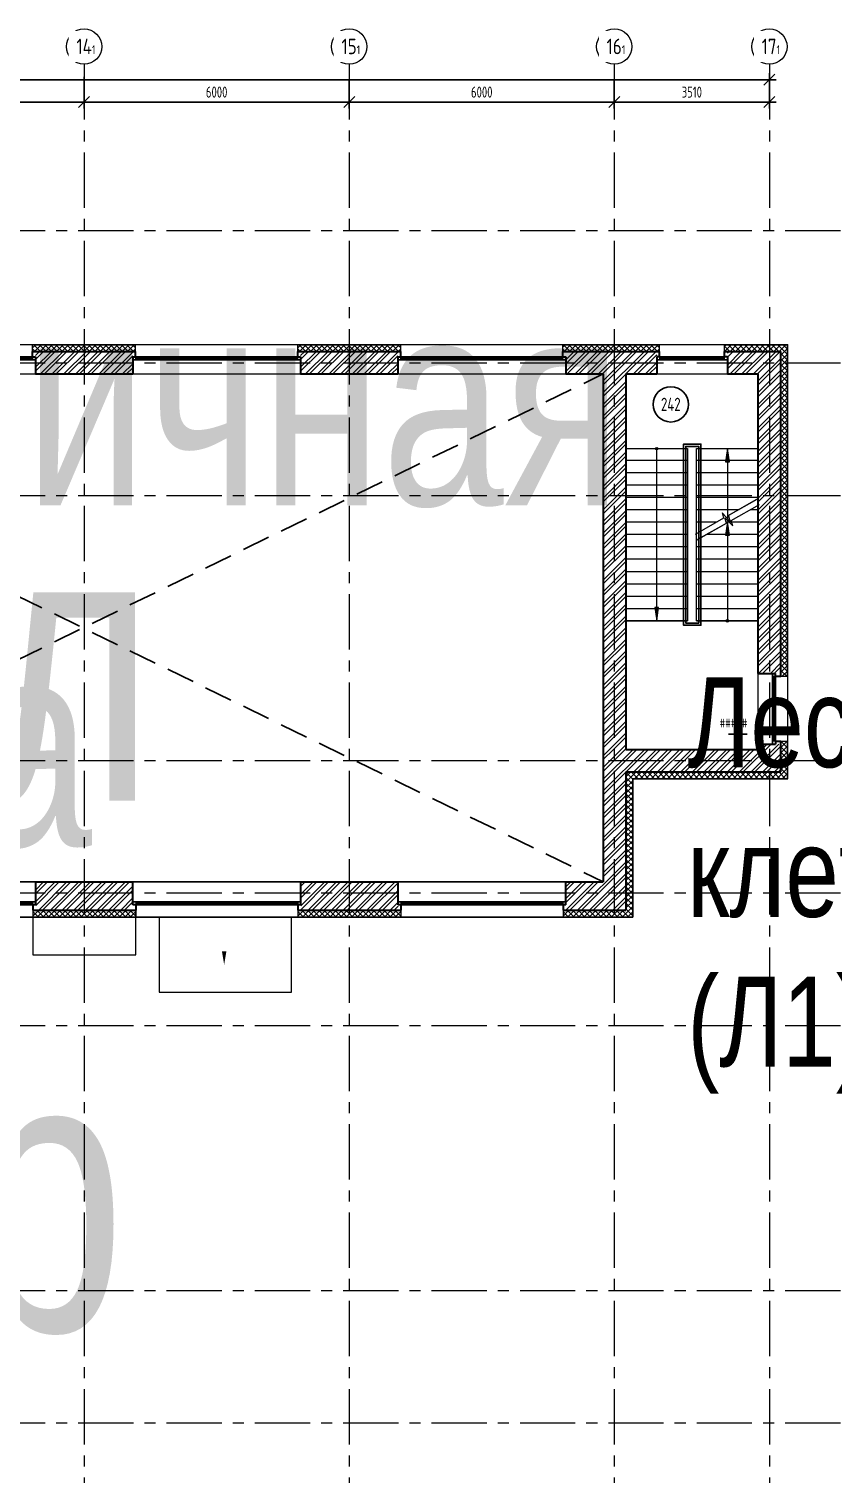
# Model space of a CAD drawing. Header units: millimetres. Extents: x -13407 to 158044, y -108832 to 109387.
# Drawn here: x 40321 to 58522, y 47129 to 79850 of the extents above; entities that cross this region are included whole.
import ezdxf
from ezdxf.enums import TextEntityAlignment as Align

# ---------------------------------------------------------------- set-up
doc = ezdxf.new("R2018")
doc.units = ezdxf.units.MM
doc.linetypes.add('CENTER', pattern=[2, 1.25, -0.25, 0.25, -0.25])
doc.linetypes.add('DASHED', pattern=[19.05, 12.7, -6.35])
doc.layers.get('Defpoints').update_dxf_attribs({"color": 6})
for name, color, linetype, lineweight in [('АР_Лестницы', 250, 'Continuous', 15), ('АР_Лестницы ограждение', 94, 'Continuous', 25), ('АР_Маркер экспликации', 239, 'Continuous', 13), ('АР_Навесной фасад', 5, 'Continuous', 5), ('АР_Номер помещения', 1, 'Continuous', 25), ('АР_Окна', 4, 'Continuous', 0), ('АР_Оси', 193, 'Continuous', 9), ('АР_Оси размеры', 164, 'Continuous', 9), ('АР_Помещения_площадь', 19, 'Continuous', 9), ('АР_Сущ Несущая стена', 202, 'Continuous', 30), ('АР_Утеплитель', 250, 'Continuous', 9), ('АР_Штриховка кирпич', 250, 'Continuous', 9)]:
    doc.layers.add(name, color=color, linetype=linetype, lineweight=lineweight)
doc.layers.add('АР_Названия помещений', color=124, linetype='Continuous', lineweight=5, plot=False)
doc.layers.add('АР_новое окно', color=160, linetype='Continuous')
doc.styles.add('ISOCPEUR', font='isocpeur.ttf', dxfattribs={"width": 0.7})
doc.styles.get("Standard").update_dxf_attribs({"font": 'arial.ttf'})
doc.styles.add('ГОСТ 2.304', font='isocpeur.ttf', dxfattribs={"width": 0.7})
doc.dimstyles.new('СПДС', dxfattribs={"dimscale": 100, "dimtxt": 2.5, "dimasz": 2.5, "dimexe": 1.5, "dimexo": 0, "dimgap": 1, "dimtad": 1, "dimdec": 0, "dimrnd": 1, "dimtxsty": 'ГОСТ 2.304', "dimblk": 'OBLIQUE', "dimcen": 2.5, "dimdle": 1.5, "dimadec": 0, "dimazin": 2, "dimtfac": 0.75, "dimtdec": 0, "dimtmove": 1, "dimatfit": 3, "dimfxl": 1, "dimtolj": 1, "dimarcsym": 1})
pattern_1 = [(45, (-951809.71, 109113.38), (-132.58252, 132.58252), []), (45, (-951721.32, 109113.38), (-132.58252, 132.58252), [])]

# ---------------------------------------------------------------- blocks, each defined once
blk = doc.blocks.new('*U262')
h = blk.add_hatch(color=256)
h.dxf.hatch_style = 1
edge = h.paths.add_edge_path()
edge.add_arc((0, 0), 27.6, 359.64, 719.64)
h = blk.add_hatch(color=256)
h.dxf.hatch_style = 1
h.paths.add_polyline_path([(1940, -44), (1940, 44), (2240, 0)])
blk.add_line((2240, 0), (0, 0))
blk.add_lwpolyline([(1940, 44), (1940, -44), (2240, 0), (1940, 44)])
blk.add_circle((0, 0), 27.6)
blk = doc.blocks.new('*U263')
h = blk.add_hatch(color=256)
h.dxf.hatch_style = 1
edge = h.paths.add_edge_path()
edge.add_arc((0, 0), 27.6, 359.64, 719.64)
h = blk.add_hatch(color=256)
h.dxf.hatch_style = 1
h.paths.add_polyline_path([(3600, -44), (3600, 44), (3900, 0)])
blk.add_line((3900, 0), (0, 0))
blk.add_lwpolyline([(3600, 44), (3600, -44), (3900, 0), (3600, 44)])
blk.add_circle((0, 0), 27.6)
blk = doc.blocks.new('*U11')
at = {"layer": 'АР_новое окно', "lineweight": 20}
for p, q in [((0, 3800), (-70, 3800)), ((0, 0), (-70, 0))]:
    blk.add_line(p, q, dxfattribs=at)
at = {"layer": 'АР_новое окно'}
for p, q in [((-70, 3800), (-70, 0)), ((-70, 0), (-70, 3800)), ((0, 3730), (-70, 3730)), ((-35, 3730), (-35, 70)), ((0, 3800), (0, 0)), ((0, 70), (-70, 70))]:
    blk.add_line(p, q, dxfattribs=at)
blk = doc.blocks.new('*U173')
at = {"layer": 'АР_новое окно', "lineweight": 20}
for p, q in [((0, 1600), (-70, 1600)), ((0, 0), (-70, 0))]:
    blk.add_line(p, q, dxfattribs=at)
at = {"layer": 'АР_новое окно'}
for p, q in [((-70, 1600), (-70, 0)), ((-70, 0), (-70, 1600)), ((0, 1530), (-70, 1530)), ((-35, 1530), (-35, 70)), ((0, 1600), (0, 0)), ((0, 70), (-70, 70))]:
    blk.add_line(p, q, dxfattribs=at)
blk = doc.blocks.new('блок новое окно')
at = {"layer": 'АР_Навесной фасад', "ltscale": 100}
for points in [[(65, -640), (65, -800)], [(3735, -640), (3735, -800)]]:
    blk.add_lwpolyline(points, dxfattribs=at)
at = {"layer": 'АР_новое окно', "ltscale": 100}
for p, q in [((3800, 0), (0, 0)), ((3735, -521), (0, -521))]:
    blk.add_line(p, q, dxfattribs=at)
blk.add_lwpolyline([(65, -800), (3735, -800)], dxfattribs=at)
at = {"layer": 'АР_Сущ Несущая стена', "ltscale": 100}
for p, q in [((0, -521), (0, 0)), ((3800, -521), (3800, 0)), ((65, -521), (0, -521)), ((65, -521), (65, -640)), ((3800, -521), (3735, -521)), ((3735, -521), (3735, -640))]:
    blk.add_line(p, q, dxfattribs=at)
at = {"layer": 'АР_новое окно', "ltscale": 100, "xscale": -1, "rotation": 90}
blk.add_blockref('*U11', (3800, -521), dxfattribs=at)
blk = doc.blocks.new('_Oblique')
at = {"color": 0, "linetype": 'ByBlock', "lineweight": -2}
blk.add_line((-0.5, -0.5), (0.5, 0.5), dxfattribs=at)
blk = doc.blocks.new('*D291')
at = {"layer": 'Defpoints', "color": 0, "ltscale": 100, "transparency": 16777216}
for p in [(35570, 78730), (41570, 78767), (41570, 78194)]:
    blk.add_point(p, dxfattribs=at)
at = {"layer": 'АР_Оси размеры', "color": 0, "lineweight": -2, "ltscale": 100, "transparency": 16777216}
for p, q in [((35570, 78730), (35570, 78044)), ((41570, 78767), (41570, 78044)), ((35420, 78194), (41720, 78194))]:
    blk.add_line(p, q, dxfattribs=at)
at = {"layer": 'АР_Оси размеры', "color": 0, "lineweight": -2, "ltscale": 100, "transparency": 16777216, "xscale": 250, "yscale": 250, "zscale": 250, "rotation": 180}
blk.add_blockref('_Oblique', (35570, 78194), dxfattribs=at)
at = {"layer": 'АР_Оси размеры', "color": 0, "lineweight": -2, "ltscale": 100, "transparency": 16777216, "xscale": 250, "yscale": 250, "zscale": 250}
blk.add_blockref('_Oblique', (41570, 78194), dxfattribs=at)
at = {"layer": 'АР_Оси размеры', "color": 0, "ltscale": 100, "transparency": 16777216, "insert": (38570, 78419), "char_height": 250, "attachment_point": 5, "style": 'ГОСТ 2.304'}
blk.add_mtext('\\A1;6000', dxfattribs=at)
blk = doc.blocks.new('*D292')
at = {"layer": 'Defpoints', "color": 0, "ltscale": 100, "transparency": 16777216}
for p in [(41570, 78767), (47570, 78696), (47570, 78194)]:
    blk.add_point(p, dxfattribs=at)
at = {"layer": 'АР_Оси размеры', "color": 0, "lineweight": -2, "ltscale": 100, "transparency": 16777216}
for p, q in [((41570, 78767), (41570, 78044)), ((47570, 78696), (47570, 78044)), ((41420, 78194), (47720, 78194))]:
    blk.add_line(p, q, dxfattribs=at)
at = {"layer": 'АР_Оси размеры', "color": 0, "lineweight": -2, "ltscale": 100, "transparency": 16777216, "xscale": 250, "yscale": 250, "zscale": 250, "rotation": 180}
blk.add_blockref('_Oblique', (41570, 78194), dxfattribs=at)
at = {"layer": 'АР_Оси размеры', "color": 0, "lineweight": -2, "ltscale": 100, "transparency": 16777216, "xscale": 250, "yscale": 250, "zscale": 250}
blk.add_blockref('_Oblique', (47570, 78194), dxfattribs=at)
at = {"layer": 'АР_Оси размеры', "color": 0, "ltscale": 100, "transparency": 16777216, "insert": (44570, 78419), "char_height": 250, "attachment_point": 5, "style": 'ГОСТ 2.304'}
blk.add_mtext('\\A1;6000', dxfattribs=at)
blk = doc.blocks.new('*D293')
at = {"layer": 'Defpoints', "color": 0, "ltscale": 100, "transparency": 16777216}
for p in [(47570, 78696), (53570, 78695), (53570, 78194)]:
    blk.add_point(p, dxfattribs=at)
at = {"layer": 'АР_Оси размеры', "color": 0, "lineweight": -2, "ltscale": 100, "transparency": 16777216}
for p, q in [((47570, 78696), (47570, 78044)), ((53570, 78695), (53570, 78044)), ((47420, 78194), (53720, 78194))]:
    blk.add_line(p, q, dxfattribs=at)
at = {"layer": 'АР_Оси размеры', "color": 0, "lineweight": -2, "ltscale": 100, "transparency": 16777216, "xscale": 250, "yscale": 250, "zscale": 250, "rotation": 180}
blk.add_blockref('_Oblique', (47570, 78194), dxfattribs=at)
at = {"layer": 'АР_Оси размеры', "color": 0, "lineweight": -2, "ltscale": 100, "transparency": 16777216, "xscale": 250, "yscale": 250, "zscale": 250}
blk.add_blockref('_Oblique', (53570, 78194), dxfattribs=at)
at = {"layer": 'АР_Оси размеры', "color": 0, "ltscale": 100, "transparency": 16777216, "insert": (50570, 78419), "char_height": 250, "attachment_point": 5, "style": 'ГОСТ 2.304'}
blk.add_mtext('\\A1;6000', dxfattribs=at)
blk = doc.blocks.new('*D294')
at = {"layer": 'Defpoints', "color": 0, "ltscale": 100, "transparency": 16777216}
for p in [(53570, 78695), (57080, 78732), (57080, 78194)]:
    blk.add_point(p, dxfattribs=at)
at = {"layer": 'АР_Оси размеры', "color": 0, "lineweight": -2, "ltscale": 100, "transparency": 16777216}
for p, q in [((53570, 78695), (53570, 78044)), ((57080, 78732), (57080, 78044)), ((53420, 78194), (57230, 78194))]:
    blk.add_line(p, q, dxfattribs=at)
at = {"layer": 'АР_Оси размеры', "color": 0, "lineweight": -2, "ltscale": 100, "transparency": 16777216, "xscale": 250, "yscale": 250, "zscale": 250, "rotation": 180}
blk.add_blockref('_Oblique', (53570, 78194), dxfattribs=at)
at = {"layer": 'АР_Оси размеры', "color": 0, "lineweight": -2, "ltscale": 100, "transparency": 16777216, "xscale": 250, "yscale": 250, "zscale": 250}
blk.add_blockref('_Oblique', (57080, 78194), dxfattribs=at)
at = {"layer": 'АР_Оси размеры', "color": 0, "ltscale": 100, "transparency": 16777216, "insert": (55325, 78419), "char_height": 250, "attachment_point": 5, "style": 'ГОСТ 2.304'}
blk.add_mtext('\\A1;3510', dxfattribs=at)
blk = doc.blocks.new('*D296')
at = {"layer": 'Defpoints', "color": 0, "ltscale": 100, "transparency": 16777216}
for p in [(-6430, 78700), (57080, 78700), (57080, 78700)]:
    blk.add_point(p, dxfattribs=at)
at = {"layer": 'АР_Оси размеры', "color": 0, "lineweight": -2, "ltscale": 100, "transparency": 16777216}
for p, q in [((-6580, 78700), (57230, 78700)), ((-6430, 78700), (-6430, 78850)), ((57080, 78700), (57080, 78850))]:
    blk.add_line(p, q, dxfattribs=at)
at = {"layer": 'АР_Оси размеры', "color": 0, "lineweight": -2, "ltscale": 100, "transparency": 16777216, "xscale": 250, "yscale": 250, "zscale": 250, "rotation": 180}
blk.add_blockref('_Oblique', (-6430, 78700), dxfattribs=at)
at = {"layer": 'АР_Оси размеры', "color": 0, "lineweight": -2, "ltscale": 100, "transparency": 16777216, "xscale": 250, "yscale": 250, "zscale": 250}
blk.add_blockref('_Oblique', (57080, 78700), dxfattribs=at)
at = {"layer": 'АР_Оси размеры', "color": 0, "ltscale": 100, "transparency": 16777216, "insert": (25325, 78925), "char_height": 250, "attachment_point": 5, "style": 'ГОСТ 2.304'}
blk.add_mtext('\\A1;63510', dxfattribs=at)
blk = doc.blocks.new('*U162')
at = {"layer": 'АР_новое окно', "lineweight": 20}
for p, q in [((0, 1600), (-70, 1600)), ((0, 0), (-70, 0))]:
    blk.add_line(p, q, dxfattribs=at)
at = {"layer": 'АР_новое окно'}
for p, q in [((-70, 1600), (-70, 0)), ((-70, 0), (-70, 1600)), ((0, 1530), (-70, 1530)), ((-35, 1530), (-35, 70)), ((0, 1600), (0, 0)), ((0, 70), (-70, 70))]:
    blk.add_line(p, q, dxfattribs=at)
blk = doc.blocks.new('*U368')
at = {"layer": 'Defpoints', "color": 7}
blk.add_line((-11445, 1), (-11867, 1), dxfattribs=at)
at = {"layer": 'АР_Номер помещения', "color": 7}
blk.add_circle((-11949, 1922), 400, dxfattribs=at)
at = {"layer": 'Defpoints', "color": 7, "style": 'ISOCPEUR', "width": 0.7}
blk.add_attdef('ПЛОЩАДЬ_ПОМЕЩЕНИЯ', text='', height=200, dxfattribs=at).set_placement((-11440, 248), align=Align.MIDDLE_RIGHT)
at = {"layer": 'Defpoints', "color": 7, "style": 'ISOCPEUR', "width": 0.7, "flags": 1}
blk.add_attdef('КАТЕГОРИЯ', (-499, -2092), '', height=250, dxfattribs=at)
at = {"layer": 'АР_Номер помещения', "color": 7, "style": 'ISOCPEUR', "width": 0.7}
blk.add_attdef('НОМЕР_ПОМЕЩЕНИЯ', text='', height=300, dxfattribs=at).set_placement((-11949, 1922), align=Align.MIDDLE_CENTER)
at = {"layer": 'АР_Помещения_площадь', "color": 7, "lineweight": 30, "width": 0.7, "flags": 104}
blk.add_attdef('ИМЯ_ПОМЕЩЕНИЯ', text='', height=100, dxfattribs=at).set_placement((158, 1217), align=Align.MIDDLE_CENTER)
blk = doc.blocks.new('*U383')
at = {"layer": 'Defpoints', "color": 7, "style": 'ISOCPEUR', "width": 0.7}
blk.add_attdef('ПЛОЩАДЬ_ПОМЕЩЕНИЯ', text='', height=200, dxfattribs=at).set_placement((-318, 583), align=Align.MIDDLE_RIGHT)
at = {"layer": 'Defpoints', "color": 7, "style": 'ISOCPEUR', "width": 0.7, "flags": 1}
blk.add_attdef('КАТЕГОРИЯ', (-499, -2092), '', height=250, dxfattribs=at)
at = {"layer": 'АР_Номер помещения', "color": 7, "style": 'ISOCPEUR', "width": 0.7}
blk.add_attdef('НОМЕР_ПОМЕЩЕНИЯ', text='', height=300, dxfattribs=at).set_placement((-518, 1403), align=Align.MIDDLE_CENTER)
at = {"layer": 'АР_Помещения_площадь', "color": 7, "lineweight": 30, "width": 0.7, "flags": 104}
blk.add_attdef('ИМЯ_ПОМЕЩЕНИЯ', text='', height=100, dxfattribs=at).set_placement((158, 1217), align=Align.MIDDLE_CENTER)
blk = doc.blocks.new('*U366')
at = {"layer": 'Defpoints', "color": 7, "style": 'ISOCPEUR', "width": 0.7}
blk.add_attdef('ПЛОЩАДЬ_ПОМЕЩЕНИЯ', text='', height=200, dxfattribs=at).set_placement((-10806, 771), align=Align.MIDDLE_RIGHT)
at = {"layer": 'Defpoints', "color": 7, "style": 'ISOCPEUR', "width": 0.7, "flags": 1}
blk.add_attdef('КАТЕГОРИЯ', (-499, -2092), '', height=250, dxfattribs=at)
at = {"layer": 'АР_Номер помещения', "color": 7, "style": 'ISOCPEUR', "width": 0.7}
blk.add_attdef('НОМЕР_ПОМЕЩЕНИЯ', text='', height=300, dxfattribs=at).set_placement((-10977, 1518), align=Align.MIDDLE_CENTER)
at = {"layer": 'АР_Помещения_площадь', "color": 7, "lineweight": 30, "width": 0.7, "flags": 104}
blk.add_attdef('ИМЯ_ПОМЕЩЕНИЯ', text='', height=100, dxfattribs=at).set_placement((158, 1217), align=Align.MIDDLE_CENTER)
blk = doc.blocks.new('*U373')
at = {"layer": 'Defpoints', "color": 7}
blk.add_line((-15296, 381), (-15718, 381), dxfattribs=at)
at = {"layer": 'АР_Номер помещения', "color": 7}
blk.add_circle((-17026, 7845), 400, dxfattribs=at)
at = {"layer": 'Defpoints', "color": 7, "style": 'ISOCPEUR', "width": 0.7}
blk.add_attdef('ПЛОЩАДЬ_ПОМЕЩЕНИЯ', text='', height=200, dxfattribs=at).set_placement((-15291, 628), align=Align.MIDDLE_RIGHT)
at = {"layer": 'Defpoints', "color": 7, "style": 'ISOCPEUR', "width": 0.7, "flags": 1}
blk.add_attdef('КАТЕГОРИЯ', (-499, -2092), '', height=250, dxfattribs=at)
at = {"layer": 'АР_Номер помещения', "color": 7, "style": 'ISOCPEUR', "width": 0.7}
blk.add_attdef('НОМЕР_ПОМЕЩЕНИЯ', text='', height=300, dxfattribs=at).set_placement((-17026, 7845), align=Align.MIDDLE_CENTER)
at = {"layer": 'АР_Помещения_площадь', "color": 7, "lineweight": 30, "width": 0.7, "flags": 104}
blk.add_attdef('ИМЯ_ПОМЕЩЕНИЯ', text='', height=100, dxfattribs=at).set_placement((158, 1217), align=Align.MIDDLE_CENTER)
blk = doc.blocks.new('*U375')
at = {"layer": 'Defpoints', "color": 7, "style": 'ISOCPEUR', "width": 0.7}
blk.add_attdef('ПЛОЩАДЬ_ПОМЕЩЕНИЯ', text='', height=200, dxfattribs=at).set_placement((-14940, 650), align=Align.MIDDLE_RIGHT)
at = {"layer": 'Defpoints', "color": 7, "style": 'ISOCPEUR', "width": 0.7, "flags": 1}
blk.add_attdef('КАТЕГОРИЯ', (-499, -2092), '', height=250, dxfattribs=at)
at = {"layer": 'АР_Номер помещения', "color": 7, "style": 'ISOCPEUR', "width": 0.7}
blk.add_attdef('НОМЕР_ПОМЕЩЕНИЯ', text='', height=300, dxfattribs=at).set_placement((-17962, 2523), align=Align.MIDDLE_CENTER)
at = {"layer": 'АР_Помещения_площадь', "color": 7, "lineweight": 30, "width": 0.7, "flags": 104}
blk.add_attdef('ИМЯ_ПОМЕЩЕНИЯ', text='', height=100, dxfattribs=at).set_placement((158, 1217), align=Align.MIDDLE_CENTER)

msp = doc.modelspace()

# ---------------------------------------------------------------- hatches: boundary and pattern name
at = {"layer": 'АР_Лестницы'}
h = msp.add_hatch(color=256, dxfattribs=at)
h.dxf.hatch_style = 1
h.paths.add_polyline_path([(56174.2, 70047.9), (56085.7, 70047.9), (56129.9, 70347.9)])
at = {"layer": 'АР_Утеплитель', "ltscale": 100}
h = msp.add_hatch(dxfattribs=at)
h.set_pattern_fill('ANSI37', color=256, scale=700)
h.set_pattern_definition([(45, (-935635.03, 108439.34), (-61.871843, 61.871843), []), (135, (-935635.03, 108439.34), (-61.871843, -61.871843), [])])
h.paths.add_polyline_path([(42734.9, 72547.2), (40404.9, 72547.2), (40404.9, 72697.2), (42734.9, 72697.2)])
h = msp.add_hatch(dxfattribs=at)
h.set_pattern_fill('ANSI37', color=256, scale=700)
h.set_pattern_definition([(45, (-929635.03, 108439.34), (-61.871843, 61.871843), []), (135, (-929635.03, 108439.34), (-61.871843, -61.871843), [])])
h.paths.add_polyline_path([(48734.9, 72547.2), (46404.9, 72547.2), (46404.9, 72697.2), (48734.9, 72697.2)])
h = msp.add_hatch(dxfattribs=at)
h.set_pattern_fill('ANSI37', color=256, scale=700)
h.set_pattern_definition([(45, (-923775.03, 108439.34), (-61.871843, 61.871843), []), (135, (-923775.03, 108439.34), (-61.871843, -61.871843), [])])
h.paths.add_polyline_path([(54594.9, 72547.2), (52404.9, 72547.2), (52404.9, 72697.2), (54594.9, 72697.2)])
h = msp.add_hatch(dxfattribs=at)
h.set_pattern_fill('ANSI37', color=256, scale=700, angle=90)
h.set_pattern_definition([(135, (8667.79, -910847.77), (-61.871843, -61.871843), []), (225, (8667.79, -910847.77), (61.871843, -61.871843), [])])
h.paths.add_polyline_path([(57339.9, 72547.2), (57339.9, 65192.2), (57489.9, 65192.2), (57489.9, 72697.2), (56064.9, 72697.2), (56064.9, 72547.2)])
h = msp.add_hatch(dxfattribs=at)
h.set_pattern_fill('ANSI37', color=256, scale=700)
h.set_pattern_definition([(45, (-923630.03, 108569.34), (-61.871843, 61.871843), []), (135, (-923630.03, 108569.34), (-61.871843, -61.871843), [])])
h.paths.add_polyline_path([(53829.9, 59897.2), (52409.9, 59897.2), (52409.9, 59747.2), (53979.9, 59747.2), (53979.9, 62877.2), (57489.9, 62877.2), (57489.9, 63722.2), (57339.9, 63722.2), (57339.9, 63027.2), (53829.9, 63027.2)])
h = msp.add_hatch(dxfattribs=at)
h.set_pattern_fill('ANSI37', color=256, scale=700)
h.set_pattern_definition([(45, (-935630.03, 108569.34), (-61.871843, 61.871843), []), (135, (-935630.03, 108569.34), (-61.871843, -61.871843), [])])
h.paths.add_polyline_path([(42739.9, 59897.2), (40409.9, 59897.2), (40409.9, 59747.2), (42739.9, 59747.2)])
h = msp.add_hatch(dxfattribs=at)
h.set_pattern_fill('ANSI37', color=256, scale=700)
h.set_pattern_definition([(45, (-929630.03, 108569.34), (-61.871843, 61.871843), []), (135, (-929630.03, 108569.34), (-61.871843, -61.871843), [])])
h.paths.add_polyline_path([(48739.9, 59897.2), (46409.9, 59897.2), (46409.9, 59747.2), (48739.9, 59747.2)])
at = {"layer": 'АР_Штриховка кирпич', "ltscale": 100}
h = msp.add_hatch(dxfattribs=at)
h.set_pattern_fill('ANSI32', color=256, scale=500)
h.set_pattern_definition([(45, (-957809.71, 109113.38), (-132.58252, 132.58252), []), (45, (-957721.32, 109113.38), (-132.58252, 132.58252), [])])
h.paths.add_polyline_path([(42669.9, 72547.2), (40469.9, 72547.2), (40469.9, 72037.2), (42669.9, 72037.2)])
h = msp.add_hatch(dxfattribs=at)
h.set_pattern_fill('ANSI32', color=256, scale=500)
h.set_pattern_definition(pattern_1)
h.paths.add_polyline_path([(48669.9, 72547.2), (46469.9, 72547.2), (46469.9, 72037.2), (48669.9, 72037.2)])
h = msp.add_hatch(dxfattribs=at)
h.set_pattern_fill('ANSI32', color=256, scale=500)
h.set_pattern_definition(pattern_1)
h.paths.add_polyline_path([(54529.9, 72547.2), (52469.9, 72547.2), (52469.9, 72037.2), (53319.9, 72037.2), (53319.9, 63537.2), (53829.9, 63537.2), (53829.9, 72036.7), (54529.9, 72037.2)])
h = msp.add_hatch(dxfattribs=at)
h.set_pattern_fill('ANSI32', color=256, scale=500)
h.set_pattern_definition([(45, (-948299.71, 109113.38), (-132.58252, 132.58252), []), (45, (-948211.32, 109113.38), (-132.58252, 132.58252), [])])
h.paths.add_polyline_path([(57339.9, 72547.2), (56129.9, 72547.2), (56129.9, 72037.2), (56829.9, 72037.2), (56829.9, 65257.2), (57339.9, 65257.2), (57339.9, 72036.7)])
h = msp.add_hatch(dxfattribs=at)
h.set_pattern_fill('ANSI32', color=256, scale=500)
h.set_pattern_definition(pattern_1)
h.paths.add_polyline_path([(53829.9, 63027.2), (57339.9, 63027.2), (57339.9, 63657.2), (56829.9, 63657.2), (56829.9, 63537.2), (53829.9, 63537.2), (53319.9, 63537.2), (53319.9, 60537.2), (52474.9, 60537.2), (52474.9, 59897.2), (53829.9, 59897.2)])
h = msp.add_hatch(dxfattribs=at)
h.set_pattern_fill('ANSI32', color=256, scale=500)
h.set_pattern_definition(pattern_1)
h.paths.add_polyline_path([(42674.9, 60537.2), (40474.9, 60537.2), (40474.9, 59897.2), (42674.9, 59897.2)])
h = msp.add_hatch(dxfattribs=at)
h.set_pattern_fill('ANSI32', color=256, scale=500)
h.set_pattern_definition(pattern_1)
h.paths.add_polyline_path([(48674.9, 60537.2), (46474.9, 60537.2), (46474.9, 59897.2), (48674.9, 59897.2)])

# ---------------------------------------------------------------- linework, layer by layer
at = {"linetype": 'DASHED', "ltscale": 50}
for p, q in [((29769.9, 60537.2), (53319.9, 72037.2)), ((29769.9, 72037.2), (53319.9, 60537.2))]:
    msp.add_line(p, q, dxfattribs=at)
at = {"linetype": 'Continuous'}
msp.add_lwpolyline([(44740.2, 59290.6, 0, 0, 0), (44740.2, 58661.6, 0, 100, 0), (44740.2, 58961.6, 100, 100, 0)], format="xyseb", dxfattribs=at)
at = {"layer": 'АР_Лестницы', "ltscale": 100}
for p, q in [((53829.9, 70087.9), (55229.9, 70087.9)), ((55429.9, 70087.9), (56829.9, 70087.9)), ((53829.9, 69807.9), (55229.9, 69807.9)), ((55429.9, 69807.9), (56829.9, 69807.9)), ((53829.9, 69527.9), (55229.9, 69527.9)), ((55429.9, 69527.9), (56829.9, 69527.9)), ((53829.9, 69247.9), (55229.9, 69247.9)), ((55429.9, 69247.9), (56829.9, 69247.9)), ((53829.9, 68967.9), (55229.9, 68967.9)), ((55429.9, 68967.9), (56395, 68967.9)), ((56654.6, 68967.9), (56829.9, 68967.9)), ((53829.9, 68687.9), (55229.9, 68687.9)), ((53829.9, 68407.9), (55229.9, 68407.9)), ((55429.9, 68687.9), (55900.3, 68687.9)), ((55665.2, 68407.9), (56829.9, 68407.9)), ((56098.4, 68687.9), (56829.9, 68687.9)), ((53829.9, 68127.9), (55229.9, 68127.9)), ((55429.9, 68127.9), (56829.9, 68127.9)), ((53829.9, 67847.9), (55229.9, 67847.9)), ((55429.9, 67847.9), (56829.9, 67847.9)), ((53829.9, 67567.9), (55229.9, 67567.9)), ((55429.9, 67567.9), (56829.9, 67567.9)), ((53829.9, 67287.9), (55229.9, 67287.9)), ((55429.9, 67287.9), (56829.9, 67287.9)), ((53829.9, 67007.9), (55229.9, 67007.9)), ((55429.9, 67007.9), (56829.9, 67007.9)), ((53829.9, 66727.9), (55229.9, 66727.9)), ((53829.9, 66447.9), (55229.9, 66447.9)), ((55429.9, 66727.9), (56829.9, 66727.9)), ((55429.9, 66447.9), (56829.9, 66447.9))]:
    msp.add_line(p, q, dxfattribs=at)
at = {"layer": 'АР_Лестницы'}
msp.add_line((56129.9, 70347.9), (56129.9, 68766.5), dxfattribs=at)
at = {"layer": 'АР_Лестницы', "ltscale": 25}
for p, q in [((56796, 69194.8), (56152.6, 68830.7)), ((56215.6, 68719.4), (56859, 69083.5)), ((56043.8, 68769.1), (55400.4, 68404.9)), ((56186.9, 68706.5), (56009.4, 68893.3)), ((56009.4, 68893.3), (56043.8, 68769.1)), ((56106.8, 68657.8), (56072.4, 68782)), ((56072.4, 68782), (56249.9, 68595.2)), ((56152.6, 68830.7), (56186.9, 68706.5)), ((56249.9, 68595.2), (56215.6, 68719.4)), ((55463.3, 68293.6), (56106.8, 68657.8))]:
    msp.add_line(p, q, dxfattribs=at)
at = {"layer": 'АР_Лестницы', "ltscale": 100}
for points in [[(53829.9, 70347.9), (55229.9, 70347.9), (55229.9, 66447.9), (53829.9, 66447.9)], [(55429.9, 70347.9), (56829.9, 70347.9), (56829.9, 66447.9), (55429.9, 66447.9)]]:
    msp.add_lwpolyline(points, close=True, dxfattribs=at)
at = {"layer": 'АР_Лестницы'}
msp.add_lwpolyline([(56085.7, 70047.9), (56174.2, 70047.9), (56129.9, 70347.9), (56085.7, 70047.9)], dxfattribs=at)
at = {"layer": 'АР_Лестницы', "ltscale": 25}
for points in [[(56829.9, 69214.1), (56152.6, 68830.7)], [(56215.6, 68719.4), (56859, 69083.5)], [(56043.8, 68769.1), (55400.4, 68404.9)], [(56186.9, 68706.5), (56009.4, 68893.3)], [(56009.4, 68893.3), (56043.8, 68769.1)], [(56106.8, 68657.8), (56072.4, 68782)], [(56072.4, 68782), (56249.9, 68595.2)], [(56152.6, 68830.7), (56186.9, 68706.5)], [(56249.9, 68595.2), (56215.6, 68719.4)], [(55429.9, 68274.7), (56106.8, 68657.8)]]:
    msp.add_lwpolyline(points, dxfattribs=at)
at = {"layer": 'АР_Лестницы ограждение', "ltscale": 100}
for points in [[(55138.1, 70448.2), (55138.1, 66452.3)], [(55529.9, 70347.9), (55529.9, 70448.2), (55138.1, 70448.2), (55138.1, 70343.5)], [(55188.1, 66452.3), (55188.1, 70398.2)], [(55479.9, 70347.9), (55479.9, 70398.2), (55188.1, 70398.2), (55188.1, 70343.5)], [(55479.9, 66397.6), (55479.9, 70398.2)], [(55529.9, 70448.2), (55529.9, 66347.6)], [(55529.9, 66447.9), (55529.9, 66347.6), (55138.1, 66347.6), (55138.1, 66452.3)], [(55479.9, 66447.9), (55479.9, 66397.6), (55188.1, 66397.6), (55188.1, 66452.3)]]:
    msp.add_lwpolyline(points, dxfattribs=at)
at = {"layer": 'АР_Навесной фасад', "ltscale": 100}
for p, q in [((40404.9, 72707.2), (42734.9, 72707.2)), ((40404.9, 72697.2), (42734.9, 72697.2)), ((46404.9, 72707.2), (48734.9, 72707.2)), ((46404.9, 72697.2), (48734.9, 72697.2)), ((52404.9, 72707.2), (57499.9, 72707.2)), ((52404.9, 72697.2), (54594.9, 72697.2)), ((56064.9, 72697.2), (57489.9, 72697.2)), ((57489.9, 65192.2), (57489.9, 72697.2)), ((57499.9, 65192.2), (57499.9, 72707.2)), ((57489.9, 62877.2), (57489.9, 63722.2)), ((57499.9, 62867.2), (57499.9, 63722.2)), ((53979.9, 62877.2), (57489.9, 62877.2)), ((53979.9, 62877.2), (53979.9, 59747.2)), ((53989.9, 62867.2), (57499.9, 62867.2)), ((53989.9, 62867.2), (53989.9, 59737.2)), ((40409.9, 59747.2), (42739.9, 59747.2)), ((40409.9, 59737.2), (42739.9, 59737.2)), ((46409.9, 59747.2), (48739.9, 59747.2)), ((46409.9, 59737.2), (48739.9, 59737.2)), ((52409.9, 59747.2), (53979.9, 59747.2)), ((52409.9, 59737.2), (53989.9, 59737.2))]:
    msp.add_line(p, q, dxfattribs=at)
for points in [[(36734.9, 72707.2), (40404.9, 72707.2)], [(40404.9, 72547.2), (40404.9, 72707.2)], [(42734.9, 72547.2), (42734.9, 72707.2)], [(42734.9, 72707.2), (46404.9, 72707.2)], [(46404.9, 72547.2), (46404.9, 72707.2)], [(48734.9, 72547.2), (48734.9, 72707.2)], [(48734.9, 72707.2), (52404.9, 72707.2)], [(52404.9, 72547.2), (52404.9, 72707.2)], [(54594.9, 72547.2), (54594.9, 72707.2)], [(56064.9, 72547.2), (56064.9, 72707.2)], [(57339.9, 65192.2), (57499.9, 65192.2)], [(57499.9, 63722.2), (57499.9, 65192.2)], [(57339.9, 63722.2), (57499.9, 63722.2)]]:
    msp.add_lwpolyline(points, dxfattribs=at)
at = {"layer": 'АР_Окна', "lineweight": 15, "ltscale": 100}
for p, q in [((36669.9, 72037.2), (40469.9, 72037.2)), ((42669.9, 72037.2), (46469.9, 72037.2)), ((48669.9, 72037.2), (52469.9, 72037.2)), ((54529.9, 72037.2), (56129.9, 72037.2))]:
    msp.add_line(p, q, dxfattribs=at)
at = {"layer": 'АР_Оси', "linetype": 'CENTER', "ltscale": 1000}
for p, q in [((41569.9, 79049.7), (41569.9, 23317.3)), ((47569.9, 79049.7), (47569.9, 23317.3)), ((53569.9, 79049.7), (53569.9, 23317.3)), ((57079.9, 79049.7), (57079.9, 23317.3)), ((-12563.8, 75287.2), (70614.6, 75287.2)), ((-12563.8, 72287.2), (70614.6, 72287.2)), ((-12563.8, 69287.2), (70614.6, 69287.2)), ((-12563.8, 69287.2), (70614.6, 69287.2)), ((-12563.8, 63287.2), (70614.6, 63287.2)), ((-12563.8, 60287.2), (70614.6, 60287.2)), ((-12563.8, 57287.2), (70614.6, 57287.2)), ((-12563.8, 51287.2), (70614.6, 51287.2)), ((-12563.8, 48287.2), (70614.6, 48287.2))]:
    msp.add_line(p, q, dxfattribs=at)
at = {"layer": 'АР_Оси', "ltscale": 0.5}
for centre in [(41569.9, 79449.7), (47569.9, 79449.7), (53569.9, 79449.7), (57079.9, 79449.7)]:
    msp.add_circle(centre, 400, dxfattribs=at)
at = {"layer": 'АР_Сущ Несущая стена', "lineweight": 15, "ltscale": 100}
for p, q in [((36734.9, 72428.3), (40469.9, 72428.3)), ((42734.9, 72428.3), (46469.9, 72428.3)), ((48734.9, 72428.3), (52404.9, 72428.3)), ((56829.9, 63657.2), (56829.9, 65257.2)), ((57221, 63657.2), (57221, 65192.2))]:
    msp.add_line(p, q, dxfattribs=at)
at = {"layer": 'АР_Сущ Несущая стена', "ltscale": 100}
for p, q in [((40404.9, 72547.2), (42734.9, 72547.2)), ((40404.9, 72428.3), (40404.9, 72547.2)), ((40404.9, 72428.3), (40469.9, 72428.3)), ((40469.9, 72428.3), (40469.9, 72037.2)), ((42669.9, 72428.3), (42669.9, 72037.2)), ((42669.9, 72428.3), (42734.9, 72428.3)), ((42734.9, 72428.3), (42734.9, 72547.2)), ((46404.9, 72547.2), (48734.9, 72547.2)), ((46404.9, 72428.3), (46404.9, 72547.2)), ((46404.9, 72428.3), (46469.9, 72428.3)), ((46469.9, 72428.3), (46469.9, 72037.2)), ((48669.9, 72428.3), (48669.9, 72037.2)), ((48669.9, 72428.3), (48734.9, 72428.3)), ((48734.9, 72428.3), (48734.9, 72547.2)), ((52404.9, 72547.2), (54594.9, 72547.2)), ((52404.9, 72428.3), (52404.9, 72547.2)), ((52404.9, 72428.3), (52469.9, 72428.3)), ((52469.9, 72428.3), (52469.9, 72037.2)), ((54529.9, 72428.3), (54529.9, 72037.2)), ((54594.9, 72428.3), (54529.9, 72428.3)), ((54594.9, 72428.3), (54594.9, 72547.2)), ((56064.9, 72547.2), (57339.9, 72547.2)), ((56064.9, 72428.3), (56064.9, 72547.2)), ((56129.9, 72428.3), (56064.9, 72428.3)), ((56129.9, 72428.3), (56129.9, 72037.2)), ((57339.9, 65192.2), (57339.9, 72547.2)), ((40469.9, 72037.2), (42669.9, 72037.2)), ((46469.9, 72037.2), (48669.9, 72037.2)), ((52469.9, 72037.2), (53319.9, 72037.2)), ((53319.9, 72037.2), (53319.9, 60537.2)), ((53829.9, 72037.2), (54529.9, 72037.2)), ((53829.9, 72037.2), (53829.9, 63537.2)), ((56129.9, 72037.2), (56829.9, 72037.2)), ((56829.9, 65257.2), (56829.9, 72037.2)), ((56829.9, 65257.2), (57221, 65257.2)), ((57221, 65192.2), (57339.9, 65192.2)), ((53829.9, 63537.2), (56829.9, 63537.2)), ((56829.9, 63537.2), (56829.9, 63657.2)), ((56829.9, 63657.2), (57221, 63657.2)), ((57221, 63722.2), (57339.9, 63722.2)), ((57339.9, 63027.2), (57339.9, 63722.2)), ((53829.9, 63027.2), (57339.9, 63027.2)), ((53829.9, 63027.2), (53829.9, 59897.2)), ((40474.9, 60537.2), (42674.9, 60537.2)), ((46474.9, 60537.2), (48674.9, 60537.2)), ((52474.9, 60537.2), (53319.9, 60537.2)), ((40409.9, 59897.2), (42739.9, 59897.2)), ((46409.9, 59897.2), (48739.9, 59897.2)), ((52409.9, 59897.2), (53829.9, 59897.2))]:
    msp.add_line(p, q, dxfattribs=at)
for points in [[(57221, 65192.2), (57221, 65257.2)], [(57221, 63722.2), (57221, 63657.2)]]:
    msp.add_lwpolyline(points, dxfattribs=at)
at = {"layer": 'АР_Утеплитель', "ltscale": 0.25}
for points in [[(40409.9, 59897.2), (40409.9, 58888.8), (42739.9, 58888.8), (42739.9, 59897.2)], [(43270.7, 59737.2), (43270.7, 58037.2), (46260.7, 58037.2), (46260.7, 59737.2)]]:
    msp.add_lwpolyline(points, dxfattribs=at)

# ---------------------------------------------------------------- block references
for p in [(36674.9, 60537.2), (42674.9, 60537.2), (48674.9, 60537.2)]:
    msp.add_blockref('блок новое окно', p)
at = {"layer": 'АР_Лестницы', "ltscale": 75}
for name, p, rotation in [('*U263', (54529.9, 70347.9), 269.9999999999999), ('*U262', (56129.9, 66447.9), 89.99999999999993)]:
    msp.add_blockref(name, p, dxfattribs=dict(at, rotation=rotation))
at = {"layer": 'АР_Маркер экспликации'}
ref = msp.add_blockref('*U368', (42101.8, 72654), dxfattribs=at)
ref.add_attrib('НОМЕР_ПОМЕЩЕНИЯ', '241', dxfattribs={"layer": 'АР_Номер помещения', "color": 7, "height": 300, "style": 'ISOCPEUR', "width": 0.7}).set_placement((30152.9, 74575.9), align=Align.MIDDLE_CENTER)
lines = msp.add_mtext('\\W0.8000;Лестничная клетка (Л1)', dxfattribs={"layer": 'АР_Названия помещений', "insert": (26747.6, 73693.1), "char_height": 4628.691, "width": 926.94, "attachment_point": 1})
ref.add_attrib('ИМЯ_ПОМЕЩЕНИЯ', '', (26747.6, 73693.1), dxfattribs={"flags": 104}).embed_mtext(lines)
ref.add_attrib('ПЛОЩАДЬ_ПОМЕЩЕНИЯ', '#####', dxfattribs={"layer": 'Defpoints', "color": 7, "height": 200, "style": 'ISOCPEUR', "width": 0.7}).set_placement((30661.6, 72901.5), align=Align.MIDDLE_RIGHT)
ref = msp.add_blockref('*U373', (71874.6, 63504.4), dxfattribs=at)
ref.add_attrib('НОМЕР_ПОМЕЩЕНИЯ', '242', dxfattribs={"layer": 'АР_Номер помещения', "color": 7, "height": 300, "style": 'ISOCPEUR', "width": 0.7}).set_placement((54848.8, 71349.2), align=Align.MIDDLE_CENTER)
lines = msp.add_mtext('\\W0.8000;Лестничная клетка (Л1)', dxfattribs={"layer": 'АР_Названия помещений', "insert": (55222.8, 65166.1), "char_height": 2032.498, "width": 1252.554, "attachment_point": 1})
ref.add_attrib('ИМЯ_ПОМЕЩЕНИЯ', '', (55222.8, 65166.1), dxfattribs={"flags": 104}).embed_mtext(lines)
ref.add_attrib('ПЛОЩАДЬ_ПОМЕЩЕНИЯ', '#####', dxfattribs={"layer": 'Defpoints', "color": 7, "height": 200, "style": 'ISOCPEUR', "width": 0.7}).set_placement((56583.6, 64132.2), align=Align.MIDDLE_RIGHT)
ref = msp.add_blockref('*U366', (32502.5, 66914), dxfattribs=at)
lines = msp.add_mtext('\\W0.8000;Санузел для мальчиков (основная и старшая школа)', dxfattribs={"layer": 'АР_Названия помещений', "insert": (17385.6, 68515.9), "char_height": 6136.935, "width": 1142.662, "attachment_point": 1})
ref.add_attrib('ИМЯ_ПОМЕЩЕНИЯ', '', (17385.6, 68515.9), dxfattribs={"flags": 104}).embed_mtext(lines)
ref = msp.add_blockref('*U375', (20042.4, 63174.3), dxfattribs=at)
lines = msp.add_mtext('\\W0.8000;Кабинет с рабочим пространством для учителей тип 1 (начальная школа)', dxfattribs={"layer": 'АР_Названия помещений', "insert": (2269.2, 65871), "char_height": 5947.262, "width": 926.94, "attachment_point": 1})
ref.add_attrib('ИМЯ_ПОМЕЩЕНИЯ', '', (2269.2, 65871), dxfattribs={"flags": 104}).embed_mtext(lines)
ref = msp.add_blockref('*U383', (15806.8, 57881.3), dxfattribs=at)
lines = msp.add_mtext('\\W0.8000;Коридор и рекреация (основная и старшая школа)', dxfattribs={"layer": 'АР_Названия помещений', "insert": (16153.8, 56606.7), "char_height": 6239.8, "width": 926.94, "attachment_point": 1})
ref.add_attrib('ИМЯ_ПОМЕЩЕНИЯ', '', (16153.8, 56606.7), dxfattribs={"flags": 104}).embed_mtext(lines)
at = {"layer": 'АР_новое окно', "xscale": -1}
for name, p, rotation in [('*U11', (40469.9, 72358.3), 90), ('*U11', (46469.9, 72358.3), 90), ('*U11', (52469.9, 72358.3), 90), ('*U162', (56129.9, 72358.3), 90), ('*U173', (57221, 65257.2), 180)]:
    msp.add_blockref(name, p, dxfattribs=dict(at, rotation=rotation))

# ---------------------------------------------------------------- dimensions: what is measured, and where the dimension line sits
at = {"layer": 'АР_Оси размеры', "ltscale": 100}
for base, p1, p2, picture, middle in [((41569.9, 78194.3), (35569.9, 78730), (41569.9, 78767), '*D291', (38569.9, 78419.3)), ((47569.9, 78194.3), (41569.9, 78767), (47569.9, 78696.3), '*D292', (44569.9, 78419.3)), ((53569.9, 78194.3), (47569.9, 78696.3), (53569.9, 78695.5), '*D293', (50569.9, 78419.3)), ((57079.9, 78194.3), (53569.9, 78695.5), (57079.9, 78732.5), '*D294', (55324.9, 78419.3))]:
    dim = msp.add_linear_dim(base=base, p1=p1, p2=p2, dimstyle='СПДС', dxfattribs=at)
    dim.commit()
    dim.dimension.update_dxf_attribs({"geometry": picture, "text_midpoint": middle})

# ---------------------------------------------------------------- next in the draw order: texts
at = {"layer": 'АР_Оси', "ltscale": 0.5, "insert": (41395.8, 79627.4), "char_height": 350, "width": 123.867, "attachment_point": 1, "line_spacing_factor": 1.149209, "style": 'ГОСТ 2.304', "bg_fill": 2}
msp.add_mtext('{\\W0.8;14\\H0.57143x;1}', dxfattribs=at)
at = {"layer": 'АР_Оси', "char_height": 350, "width": 123.867, "attachment_point": 1, "line_spacing_factor": 1.149209, "style": 'ГОСТ 2.304', "bg_fill": 2}
for s, insert in [('{\\W0.8;15\\H0.57143x;1}', (47395.8, 79627.4)), ('{\\W0.8;16\\H0.57143x;1}', (53395.8, 79627.4)), ('{\\W0.8;17\\H0.57143x;1}', (56905.8, 79627.4))]:
    msp.add_mtext(s, dxfattribs=dict(at, insert=insert))

# ---------------------------------------------------------------- next in the draw order: dimensions: what is measured, and where the dimension line sits
at = {"layer": 'АР_Оси размеры', "ltscale": 100}
dim = msp.add_linear_dim(base=(57079.9, 78699.7), p1=(-6430.1, 78699.7), p2=(57079.9, 78699.7), dimstyle='СПДС', dxfattribs=at)
dim.commit()
dim.dimension.update_dxf_attribs({"geometry": '*D296', "text_midpoint": (25324.9, 78924.7)})

doc.saveas('drawing.dxf')
